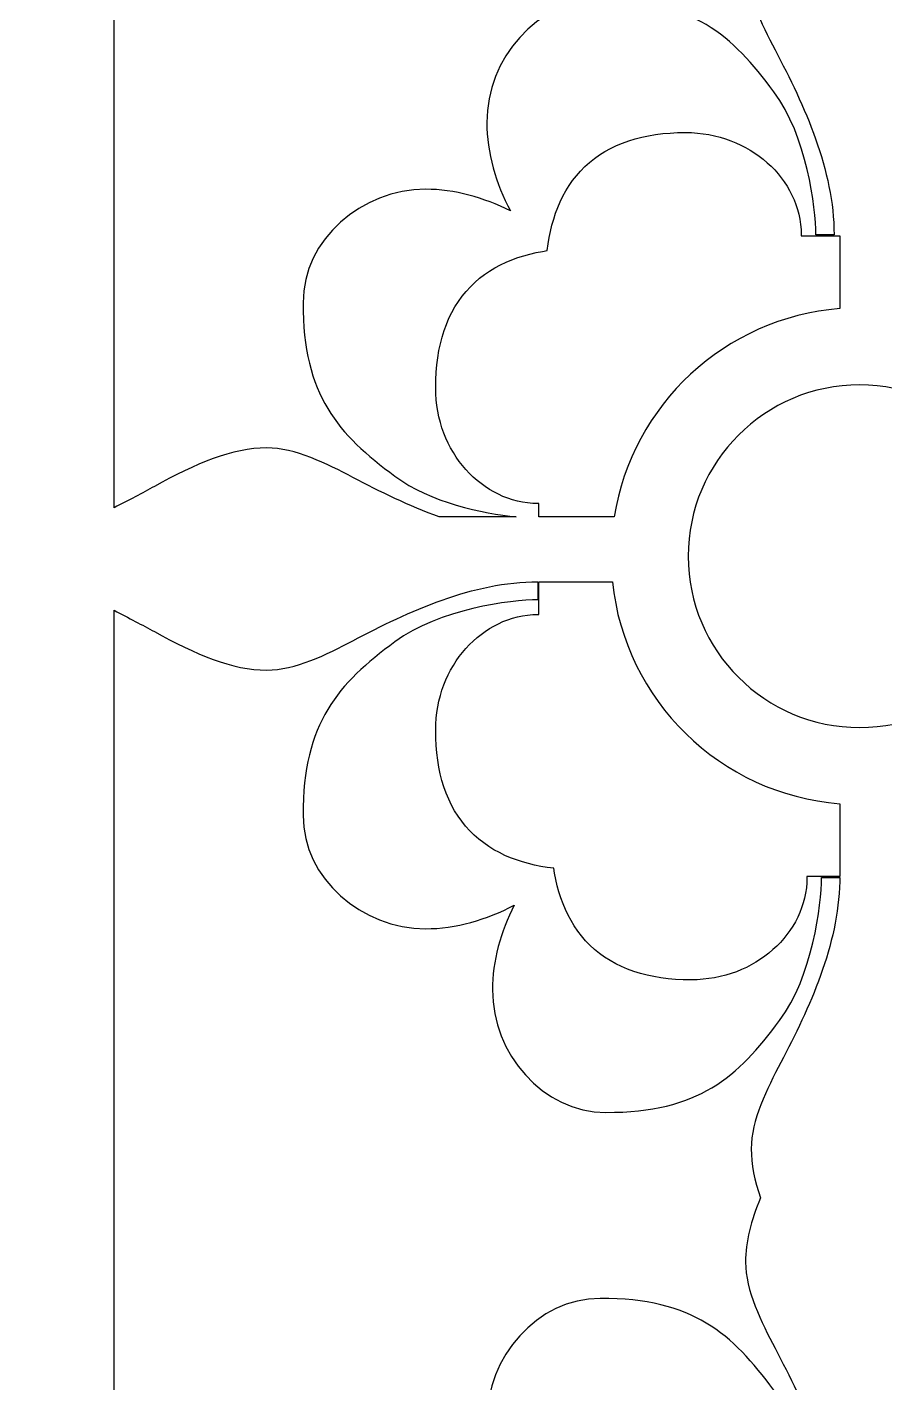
# Model space of a CAD drawing. Header units: centimetres. Extents: x 20.9 to 27, y -2.7 to 9.
# Drawn here: x 25.586 to 26.204, y -0.797 to 0.181 of the extents above; entities that cross this region are included whole.
import ezdxf

# ---------------------------------------------------------------- set-up
doc = ezdxf.new("R2010")
doc.units = ezdxf.units.CM
doc.header["$MEASUREMENT"] = 0
doc.layers.add('layer 1', color=7, linetype='Continuous')

msp = doc.modelspace()

# ---------------------------------------------------------------- linework, layer by layer
at = {"layer": 'layer 1', "color": 250}
for points, knots in [([(20.93631, -2.70131), (20.93631, -2.70131), (20.93631, 9.00077), (20.93631, 9.00077), (20.93631, 9.00077), (20.93631, 9.00077), (26.99977, 9.00077), (26.99977, 9.00077), (26.99977, 9.00077), (26.99977, 9.00077), (26.99977, -2.70131), (26.99977, -2.70131), (26.99977, -2.70131), (26.99977, -2.70131), (20.93631, -2.70131), (20.93631, -2.70131)], [0, 0, 0, 0, 0.2, 0.2, 0.2, 0.2, 0.4, 0.4, 0.4, 0.4, 0.6, 0.6, 0.6, 0.6, 1, 1, 1, 1]), ([(25.64847, 0.69632), (25.64847, 0.69632), (25.64847, -0.16594), (25.64847, -0.16594), (25.64847, -0.16594), (25.659, -0.16048), (25.66884, -0.15523), (25.67742, -0.15057), (25.67742, -0.15057), (25.70685, -0.1342), (25.73384, -0.12276), (25.75838, -0.12276), (25.75838, -0.12276), (25.77882, -0.12276), (25.80172, -0.1342), (25.82054, -0.14403), (25.82054, -0.14403), (25.83998, -0.15435), (25.86097, -0.16467), (25.88276, -0.17256), (25.88276, -0.17256), (25.88276, -0.17256), (25.93825, -0.17256), (25.93825, -0.17256), (25.93825, -0.17256), (25.91397, -0.17008), (25.87616, -0.16208), (25.85079, -0.1432), (25.85079, -0.1432), (25.8099, -0.11295), (25.78455, -0.08515), (25.78455, -0.01808), (25.78455, -0.01808), (25.78455, 0.02772), (25.82706, 0.0637), (25.87288, 0.0637), (25.87288, 0.0637), (25.8936, 0.0637), (25.915, 0.05766), (25.93395, 0.04811), (25.93395, 0.04811), (25.92359, 0.06772), (25.91697, 0.09016), (25.91697, 0.11188), (25.91697, 0.11188), (25.91697, 0.15769), (25.95294, 0.2002), (25.99874, 0.2002), (25.99874, 0.2002), (26.06582, 0.2002), (26.09361, 0.17486), (26.12387, 0.13396), (26.12387, 0.13396), (26.14759, 0.10208), (26.15413, 0.05055), (26.15413, 0.03092), (26.15413, 0.03092), (26.15413, 0.03092), (26.16722, 0.03092), (26.16722, 0.03092), (26.16722, 0.03092), (26.16722, 0.07754), (26.14595, 0.12415), (26.12469, 0.16422), (26.12469, 0.16422), (26.11487, 0.18303), (26.10343, 0.20593), (26.10343, 0.22638), (26.10343, 0.22638), (26.10343, 0.24094), (26.10746, 0.25636), (26.11415, 0.27265), (26.11415, 0.27265), (26.10994, 0.28498), (26.10752, 0.2968), (26.10752, 0.3081), (26.10752, 0.3081), (26.10752, 0.32855), (26.11896, 0.35145), (26.12878, 0.37026), (26.12878, 0.37026), (26.14962, 0.40951), (26.17043, 0.45504), (26.17127, 0.50071), (26.17127, 0.50071), (26.17127, 0.50071), (26.17127, 0.50356), (26.17127, 0.50356), (26.17127, 0.50356), (26.17127, 0.50356), (26.15822, 0.50356), (26.15822, 0.50356), (26.15822, 0.50356), (26.15822, 0.48393), (26.15168, 0.4324), (26.12796, 0.40052), (26.12796, 0.40052), (26.0977, 0.35962), (26.0699, 0.33428), (26.00283, 0.33428), (26.00283, 0.33428), (25.95703, 0.33428), (25.92106, 0.37679), (25.92106, 0.4226), (25.92106, 0.4226), (25.92106, 0.44332), (25.92709, 0.46472), (25.93665, 0.48367), (25.93665, 0.48367), (25.91704, 0.47331), (25.89459, 0.46669), (25.87288, 0.46669), (25.87288, 0.46669), (25.82706, 0.46669), (25.78455, 0.50267), (25.78455, 0.54847), (25.78455, 0.54847), (25.78455, 0.61554), (25.8099, 0.64334), (25.85079, 0.67359), (25.85079, 0.67359), (25.88268, 0.69731), (25.9342, 0.70386), (25.95384, 0.70386), (25.95384, 0.70386), (25.95384, 0.70386), (25.95384, 0.71694), (25.95384, 0.71694), (25.95384, 0.71694), (25.90721, 0.71694), (25.86061, 0.69568), (25.82054, 0.67441), (25.82054, 0.67441), (25.80172, 0.66459), (25.77882, 0.65315), (25.75838, 0.65315), (25.75838, 0.65315), (25.73384, 0.65315), (25.70685, 0.66459), (25.67742, 0.68096), (25.67742, 0.68096), (25.66884, 0.68562), (25.659, 0.69086), (25.64847, 0.69632)], [0, 0, 0, 0, 0.027027, 0.027027, 0.027027, 0.027027, 0.054054, 0.054054, 0.054054, 0.054054, 0.081081, 0.081081, 0.081081, 0.081081, 0.108108, 0.108108, 0.108108, 0.108108, 0.135135, 0.135135, 0.135135, 0.135135, 0.162162, 0.162162, 0.162162, 0.162162, 0.189189, 0.189189, 0.189189, 0.189189, 0.216216, 0.216216, 0.216216, 0.216216, 0.243243, 0.243243, 0.243243, 0.243243, 0.27027, 0.27027, 0.27027, 0.27027, 0.297297, 0.297297, 0.297297, 0.297297, 0.324324, 0.324324, 0.324324, 0.324324, 0.351351, 0.351351, 0.351351, 0.351351, 0.378378, 0.378378, 0.378378, 0.378378, 0.405405, 0.405405, 0.405405, 0.405405, 0.432432, 0.432432, 0.432432, 0.432432, 0.459459, 0.459459, 0.459459, 0.459459, 0.486486, 0.486486, 0.486486, 0.486486, 0.513514, 0.513514, 0.513514, 0.513514, 0.540541, 0.540541, 0.540541, 0.540541, 0.567568, 0.567568, 0.567568, 0.567568, 0.594595, 0.594595, 0.594595, 0.594595, 0.621622, 0.621622, 0.621622, 0.621622, 0.648649, 0.648649, 0.648649, 0.648649, 0.675676, 0.675676, 0.675676, 0.675676, 0.702703, 0.702703, 0.702703, 0.702703, 0.72973, 0.72973, 0.72973, 0.72973, 0.756757, 0.756757, 0.756757, 0.756757, 0.783784, 0.783784, 0.783784, 0.783784, 0.810811, 0.810811, 0.810811, 0.810811, 0.837838, 0.837838, 0.837838, 0.837838, 0.864865, 0.864865, 0.864865, 0.864865, 0.891892, 0.891892, 0.891892, 0.891892, 0.918919, 0.918919, 0.918919, 0.918919, 0.945946, 0.945946, 0.945946, 0.945946, 1, 1, 1, 1]), ([(25.95455, -0.17256), (25.95455, -0.17256), (26.0088, -0.17256), (26.0088, -0.17256), (26.0088, -0.17256), (26.02164, -0.09176), (26.08855, -0.02895), (26.17127, -0.02239), (26.17127, -0.02239), (26.17127, -0.02239), (26.17127, 0.0302), (26.17127, 0.0302), (26.17127, 0.0302), (26.17127, 0.0302), (26.14359, 0.0302), (26.14359, 0.0302), (26.14359, 0.0302), (26.14359, 0.0302), (26.14359, 0.0312), (26.14359, 0.0312), (26.14359, 0.0312), (26.14359, 0.0312), (26.14349, 0.03466), (26.14349, 0.03466), (26.14349, 0.03466), (26.14349, 0.03466), (26.14315, 0.03836), (26.14315, 0.03836), (26.14315, 0.03836), (26.14315, 0.03836), (26.1426, 0.04203), (26.1426, 0.04203), (26.1426, 0.04203), (26.1426, 0.04203), (26.14185, 0.04564), (26.14185, 0.04564), (26.14185, 0.04564), (26.14185, 0.04564), (26.14089, 0.0492), (26.14089, 0.0492), (26.14089, 0.0492), (26.14089, 0.0492), (26.13975, 0.05269), (26.13975, 0.05269), (26.13975, 0.05269), (26.13975, 0.05269), (26.13842, 0.0561), (26.13842, 0.0561), (26.13842, 0.0561), (26.13842, 0.0561), (26.13691, 0.05945), (26.13691, 0.05945), (26.13691, 0.05945), (26.13691, 0.05945), (26.13522, 0.06271), (26.13522, 0.06271), (26.13522, 0.06271), (26.13522, 0.06271), (26.13337, 0.06588), (26.13337, 0.06588), (26.13337, 0.06588), (26.13337, 0.06588), (26.13136, 0.06896), (26.13136, 0.06896), (26.13136, 0.06896), (26.13136, 0.06896), (26.1292, 0.07194), (26.1292, 0.07194), (26.1292, 0.07194), (26.1292, 0.07194), (26.12688, 0.07483), (26.12688, 0.07483), (26.12688, 0.07483), (26.12688, 0.07483), (26.12443, 0.07761), (26.12443, 0.07761), (26.12443, 0.07761), (26.12443, 0.07761), (26.12183, 0.08028), (26.12183, 0.08028), (26.12183, 0.08028), (26.12183, 0.08028), (26.11909, 0.08285), (26.11909, 0.08285), (26.11909, 0.08285), (26.11909, 0.08285), (26.11621, 0.08529), (26.11621, 0.08529), (26.11621, 0.08529), (26.11621, 0.08529), (26.11322, 0.08762), (26.11322, 0.08762), (26.11322, 0.08762), (26.11322, 0.08762), (26.1101, 0.08981), (26.1101, 0.08981), (26.1101, 0.08981), (26.1101, 0.08981), (26.10685, 0.09188), (26.10685, 0.09188), (26.10685, 0.09188), (26.10685, 0.09188), (26.10349, 0.09381), (26.10349, 0.09381), (26.10349, 0.09381), (26.10349, 0.09381), (26.10002, 0.0956), (26.10002, 0.0956), (26.10002, 0.0956), (26.10002, 0.0956), (26.09644, 0.09725), (26.09644, 0.09725), (26.09644, 0.09725), (26.09644, 0.09725), (26.09275, 0.09874), (26.09275, 0.09874), (26.09275, 0.09874), (26.09275, 0.09874), (26.08896, 0.10008), (26.08896, 0.10008), (26.08896, 0.10008), (26.08896, 0.10008), (26.08509, 0.10126), (26.08509, 0.10126), (26.08509, 0.10126), (26.08509, 0.10126), (26.08112, 0.10226), (26.08112, 0.10226), (26.08112, 0.10226), (26.08112, 0.10226), (26.07706, 0.1031), (26.07706, 0.1031), (26.07706, 0.1031), (26.07706, 0.1031), (26.07292, 0.10376), (26.07292, 0.10376), (26.07292, 0.10376), (26.07292, 0.10376), (26.06871, 0.10424), (26.06871, 0.10424), (26.06871, 0.10424), (26.06871, 0.10424), (26.06443, 0.10453), (26.06443, 0.10453), (26.06443, 0.10453), (26.06443, 0.10453), (26.06015, 0.10462), (26.06015, 0.10462), (26.06015, 0.10462), (26.06015, 0.10462), (26.05449, 0.10453), (26.05449, 0.10453), (26.05449, 0.10453), (26.05449, 0.10453), (26.04905, 0.10426), (26.04905, 0.10426), (26.04905, 0.10426), (26.04905, 0.10426), (26.04374, 0.1038), (26.04374, 0.1038), (26.04374, 0.1038), (26.04374, 0.1038), (26.03857, 0.10316), (26.03857, 0.10316), (26.03857, 0.10316), (26.03857, 0.10316), (26.03352, 0.10233), (26.03352, 0.10233), (26.03352, 0.10233), (26.03352, 0.10233), (26.02862, 0.10131), (26.02862, 0.10131), (26.02862, 0.10131), (26.02862, 0.10131), (26.02385, 0.10009), (26.02385, 0.10009), (26.02385, 0.10009), (26.02385, 0.10009), (26.01922, 0.09867), (26.01922, 0.09867), (26.01922, 0.09867), (26.01922, 0.09867), (26.01472, 0.09704), (26.01472, 0.09704), (26.01472, 0.09704), (26.01472, 0.09704), (26.01037, 0.09522), (26.01037, 0.09522), (26.01037, 0.09522), (26.01037, 0.09522), (26.00617, 0.09318), (26.00617, 0.09318), (26.00617, 0.09318), (26.00617, 0.09318), (26.00212, 0.09095), (26.00212, 0.09095), (26.00212, 0.09095), (26.00212, 0.09095), (25.99824, 0.08851), (25.99824, 0.08851), (25.99824, 0.08851), (25.99824, 0.08851), (25.99454, 0.08587), (25.99454, 0.08587), (25.99454, 0.08587), (25.99454, 0.08587), (25.99101, 0.08305), (25.99101, 0.08305), (25.99101, 0.08305), (25.99101, 0.08305), (25.98768, 0.08004), (25.98768, 0.08004), (25.98768, 0.08004), (25.98768, 0.08004), (25.98454, 0.07685), (25.98454, 0.07685), (25.98454, 0.07685), (25.98454, 0.07685), (25.98159, 0.0735), (25.98159, 0.0735), (25.98159, 0.0735), (25.98159, 0.0735), (25.97885, 0.06999), (25.97885, 0.06999), (25.97885, 0.06999), (25.97885, 0.06999), (25.97632, 0.06635), (25.97632, 0.06635), (25.97632, 0.06635), (25.97632, 0.06635), (25.97398, 0.06258), (25.97398, 0.06258), (25.97398, 0.06258), (25.97398, 0.06258), (25.97184, 0.0587), (25.97184, 0.0587), (25.97184, 0.0587), (25.97184, 0.0587), (25.9699, 0.0547), (25.9699, 0.0547), (25.9699, 0.0547), (25.9699, 0.0547), (25.96814, 0.05061), (25.96814, 0.05061), (25.96814, 0.05061), (25.96814, 0.05061), (25.96657, 0.04642), (25.96657, 0.04642), (25.96657, 0.04642), (25.96657, 0.04642), (25.96517, 0.04214), (25.96517, 0.04214), (25.96517, 0.04214), (25.96517, 0.04214), (25.96394, 0.03778), (25.96394, 0.03778), (25.96394, 0.03778), (25.96394, 0.03778), (25.96287, 0.03335), (25.96287, 0.03335), (25.96287, 0.03335), (25.96287, 0.03335), (25.96196, 0.02883), (25.96196, 0.02883), (25.96196, 0.02883), (25.96196, 0.02883), (25.9612, 0.02424), (25.9612, 0.02424), (25.9612, 0.02424), (25.9612, 0.02424), (25.96057, 0.01958), (25.96057, 0.01958), (25.96057, 0.01958), (25.96057, 0.01958), (25.96056, 0.01944), (25.96056, 0.01944), (25.96056, 0.01944), (25.96056, 0.01944), (25.95705, 0.01889), (25.95705, 0.01889), (25.95705, 0.01889), (25.95705, 0.01889), (25.95248, 0.01801), (25.95248, 0.01801), (25.95248, 0.01801), (25.95248, 0.01801), (25.94798, 0.01697), (25.94798, 0.01697), (25.94798, 0.01697), (25.94798, 0.01697), (25.94357, 0.01576), (25.94357, 0.01576), (25.94357, 0.01576), (25.94357, 0.01576), (25.93924, 0.01439), (25.93924, 0.01439), (25.93924, 0.01439), (25.93924, 0.01439), (25.935, 0.01285), (25.935, 0.01285), (25.935, 0.01285), (25.935, 0.01285), (25.93085, 0.01111), (25.93085, 0.01111), (25.93085, 0.01111), (25.93085, 0.01111), (25.9268, 0.00919), (25.9268, 0.00919), (25.9268, 0.00919), (25.9268, 0.00919), (25.92285, 0.00707), (25.92285, 0.00707), (25.92285, 0.00707), (25.92285, 0.00707), (25.91903, 0.00475), (25.91903, 0.00475), (25.91903, 0.00475), (25.91903, 0.00475), (25.91534, 0.00223), (25.91534, 0.00223), (25.91534, 0.00223), (25.91534, 0.00223), (25.91178, -0.0005), (25.91178, -0.0005), (25.91178, -0.0005), (25.91178, -0.0005), (25.90838, -0.00344), (25.90838, -0.00344), (25.90838, -0.00344), (25.90838, -0.00344), (25.90514, -0.00658), (25.90514, -0.00658), (25.90514, -0.00658), (25.90514, -0.00658), (25.90208, -0.00992), (25.90208, -0.00992), (25.90208, -0.00992), (25.90208, -0.00992), (25.89921, -0.01345), (25.89921, -0.01345), (25.89921, -0.01345), (25.89921, -0.01345), (25.89652, -0.01717), (25.89652, -0.01717), (25.89652, -0.01717), (25.89652, -0.01717), (25.89404, -0.02106), (25.89404, -0.02106), (25.89404, -0.02106), (25.89404, -0.02106), (25.89177, -0.02512), (25.89177, -0.02512), (25.89177, -0.02512), (25.89177, -0.02512), (25.8897, -0.02934), (25.8897, -0.02934), (25.8897, -0.02934), (25.8897, -0.02934), (25.88784, -0.03372), (25.88784, -0.03372), (25.88784, -0.03372), (25.88784, -0.03372), (25.88619, -0.03824), (25.88619, -0.03824), (25.88619, -0.03824), (25.88619, -0.03824), (25.88474, -0.04291), (25.88474, -0.04291), (25.88474, -0.04291), (25.88474, -0.04291), (25.8835, -0.04771), (25.8835, -0.04771), (25.8835, -0.04771), (25.8835, -0.04771), (25.88246, -0.05265), (25.88246, -0.05265), (25.88246, -0.05265), (25.88246, -0.05265), (25.88161, -0.05773), (25.88161, -0.05773), (25.88161, -0.05773), (25.88161, -0.05773), (25.88096, -0.06294), (25.88096, -0.06294), (25.88096, -0.06294), (25.88096, -0.06294), (25.8805, -0.06829), (25.8805, -0.06829), (25.8805, -0.06829), (25.8805, -0.06829), (25.88022, -0.07379), (25.88022, -0.07379), (25.88022, -0.07379), (25.88022, -0.07379), (25.88013, -0.07948), (25.88013, -0.07948), (25.88013, -0.07948), (25.88013, -0.07948), (25.88022, -0.08377), (25.88022, -0.08377), (25.88022, -0.08377), (25.88022, -0.08377), (25.88051, -0.08805), (25.88051, -0.08805), (25.88051, -0.08805), (25.88051, -0.08805), (25.88099, -0.09226), (25.88099, -0.09226), (25.88099, -0.09226), (25.88099, -0.09226), (25.88165, -0.09639), (25.88165, -0.09639), (25.88165, -0.09639), (25.88165, -0.09639), (25.88248, -0.10045), (25.88248, -0.10045), (25.88248, -0.10045), (25.88248, -0.10045), (25.88349, -0.10442), (25.88349, -0.10442), (25.88349, -0.10442), (25.88349, -0.10442), (25.88467, -0.10831), (25.88467, -0.10831), (25.88467, -0.10831), (25.88467, -0.10831), (25.88601, -0.11209), (25.88601, -0.11209), (25.88601, -0.11209), (25.88601, -0.11209), (25.8875, -0.11577), (25.8875, -0.11577), (25.8875, -0.11577), (25.8875, -0.11577), (25.88914, -0.11936), (25.88914, -0.11936), (25.88914, -0.11936), (25.88914, -0.11936), (25.89093, -0.12283), (25.89093, -0.12283), (25.89093, -0.12283), (25.89093, -0.12283), (25.89287, -0.12619), (25.89287, -0.12619), (25.89287, -0.12619), (25.89287, -0.12619), (25.89493, -0.12943), (25.89493, -0.12943), (25.89493, -0.12943), (25.89493, -0.12943), (25.89713, -0.13256), (25.89713, -0.13256), (25.89713, -0.13256), (25.89713, -0.13256), (25.89946, -0.13556), (25.89946, -0.13556), (25.89946, -0.13556), (25.89946, -0.13556), (25.9019, -0.13843), (25.9019, -0.13843), (25.9019, -0.13843), (25.9019, -0.13843), (25.90446, -0.14116), (25.90446, -0.14116), (25.90446, -0.14116), (25.90446, -0.14116), (25.90713, -0.14377), (25.90713, -0.14377), (25.90713, -0.14377), (25.90713, -0.14377), (25.90992, -0.14623), (25.90992, -0.14623), (25.90992, -0.14623), (25.90992, -0.14623), (25.9128, -0.14854), (25.9128, -0.14854), (25.9128, -0.14854), (25.9128, -0.14854), (25.91579, -0.15071), (25.91579, -0.15071), (25.91579, -0.15071), (25.91579, -0.15071), (25.91887, -0.15272), (25.91887, -0.15272), (25.91887, -0.15272), (25.91887, -0.15272), (25.92205, -0.15457), (25.92205, -0.15457), (25.92205, -0.15457), (25.92205, -0.15457), (25.9253, -0.15625), (25.9253, -0.15625), (25.9253, -0.15625), (25.9253, -0.15625), (25.92864, -0.15776), (25.92864, -0.15776), (25.92864, -0.15776), (25.92864, -0.15776), (25.93206, -0.15909), (25.93206, -0.15909), (25.93206, -0.15909), (25.93206, -0.15909), (25.93555, -0.16024), (25.93555, -0.16024), (25.93555, -0.16024), (25.93555, -0.16024), (25.93911, -0.1612), (25.93911, -0.1612), (25.93911, -0.1612), (25.93911, -0.1612), (25.94272, -0.16195), (25.94272, -0.16195), (25.94272, -0.16195), (25.94272, -0.16195), (25.94639, -0.1625), (25.94639, -0.1625), (25.94639, -0.1625), (25.94639, -0.1625), (25.9501, -0.16283), (25.9501, -0.16283), (25.9501, -0.16283), (25.9501, -0.16283), (25.95355, -0.16294), (25.95355, -0.16294), (25.95355, -0.16294), (25.95355, -0.16294), (25.95455, -0.16294), (25.95455, -0.16294), (25.95455, -0.16294), (25.95455, -0.16294), (25.95455, -0.17256), (25.95455, -0.17256)], [0, 0, 0, 0, 0.007463, 0.007463, 0.007463, 0.007463, 0.014925, 0.014925, 0.014925, 0.014925, 0.022388, 0.022388, 0.022388, 0.022388, 0.029851, 0.029851, 0.029851, 0.029851, 0.037313, 0.037313, 0.037313, 0.037313, 0.044776, 0.044776, 0.044776, 0.044776, 0.052239, 0.052239, 0.052239, 0.052239, 0.059701, 0.059701, 0.059701, 0.059701, 0.067164, 0.067164, 0.067164, 0.067164, 0.074627, 0.074627, 0.074627, 0.074627, 0.08209, 0.08209, 0.08209, 0.08209, 0.089552, 0.089552, 0.089552, 0.089552, 0.097015, 0.097015, 0.097015, 0.097015, 0.104478, 0.104478, 0.104478, 0.104478, 0.11194, 0.11194, 0.11194, 0.11194, 0.119403, 0.119403, 0.119403, 0.119403, 0.126866, 0.126866, 0.126866, 0.126866, 0.134328, 0.134328, 0.134328, 0.134328, 0.141791, 0.141791, 0.141791, 0.141791, 0.149254, 0.149254, 0.149254, 0.149254, 0.156716, 0.156716, 0.156716, 0.156716, 0.164179, 0.164179, 0.164179, 0.164179, 0.171642, 0.171642, 0.171642, 0.171642, 0.179104, 0.179104, 0.179104, 0.179104, 0.186567, 0.186567, 0.186567, 0.186567, 0.19403, 0.19403, 0.19403, 0.19403, 0.201493, 0.201493, 0.201493, 0.201493, 0.208955, 0.208955, 0.208955, 0.208955, 0.216418, 0.216418, 0.216418, 0.216418, 0.223881, 0.223881, 0.223881, 0.223881, 0.231343, 0.231343, 0.231343, 0.231343, 0.238806, 0.238806, 0.238806, 0.238806, 0.246269, 0.246269, 0.246269, 0.246269, 0.253731, 0.253731, 0.253731, 0.253731, 0.261194, 0.261194, 0.261194, 0.261194, 0.268657, 0.268657, 0.268657, 0.268657, 0.276119, 0.276119, 0.276119, 0.276119, 0.283582, 0.283582, 0.283582, 0.283582, 0.291045, 0.291045, 0.291045, 0.291045, 0.298507, 0.298507, 0.298507, 0.298507, 0.30597, 0.30597, 0.30597, 0.30597, 0.313433, 0.313433, 0.313433, 0.313433, 0.320896, 0.320896, 0.320896, 0.320896, 0.328358, 0.328358, 0.328358, 0.328358, 0.335821, 0.335821, 0.335821, 0.335821, 0.343284, 0.343284, 0.343284, 0.343284, 0.350746, 0.350746, 0.350746, 0.350746, 0.358209, 0.358209, 0.358209, 0.358209, 0.365672, 0.365672, 0.365672, 0.365672, 0.373134, 0.373134, 0.373134, 0.373134, 0.380597, 0.380597, 0.380597, 0.380597, 0.38806, 0.38806, 0.38806, 0.38806, 0.395522, 0.395522, 0.395522, 0.395522, 0.402985, 0.402985, 0.402985, 0.402985, 0.410448, 0.410448, 0.410448, 0.410448, 0.41791, 0.41791, 0.41791, 0.41791, 0.425373, 0.425373, 0.425373, 0.425373, 0.432836, 0.432836, 0.432836, 0.432836, 0.440299, 0.440299, 0.440299, 0.440299, 0.447761, 0.447761, 0.447761, 0.447761, 0.455224, 0.455224, 0.455224, 0.455224, 0.462687, 0.462687, 0.462687, 0.462687, 0.470149, 0.470149, 0.470149, 0.470149, 0.477612, 0.477612, 0.477612, 0.477612, 0.485075, 0.485075, 0.485075, 0.485075, 0.492537, 0.492537, 0.492537, 0.492537, 0.5, 0.5, 0.5, 0.5, 0.507463, 0.507463, 0.507463, 0.507463, 0.514925, 0.514925, 0.514925, 0.514925, 0.522388, 0.522388, 0.522388, 0.522388, 0.529851, 0.529851, 0.529851, 0.529851, 0.537313, 0.537313, 0.537313, 0.537313, 0.544776, 0.544776, 0.544776, 0.544776, 0.552239, 0.552239, 0.552239, 0.552239, 0.559701, 0.559701, 0.559701, 0.559701, 0.567164, 0.567164, 0.567164, 0.567164, 0.574627, 0.574627, 0.574627, 0.574627, 0.58209, 0.58209, 0.58209, 0.58209, 0.589552, 0.589552, 0.589552, 0.589552, 0.597015, 0.597015, 0.597015, 0.597015, 0.604478, 0.604478, 0.604478, 0.604478, 0.61194, 0.61194, 0.61194, 0.61194, 0.619403, 0.619403, 0.619403, 0.619403, 0.626866, 0.626866, 0.626866, 0.626866, 0.634328, 0.634328, 0.634328, 0.634328, 0.641791, 0.641791, 0.641791, 0.641791, 0.649254, 0.649254, 0.649254, 0.649254, 0.656716, 0.656716, 0.656716, 0.656716, 0.664179, 0.664179, 0.664179, 0.664179, 0.671642, 0.671642, 0.671642, 0.671642, 0.679104, 0.679104, 0.679104, 0.679104, 0.686567, 0.686567, 0.686567, 0.686567, 0.69403, 0.69403, 0.69403, 0.69403, 0.701493, 0.701493, 0.701493, 0.701493, 0.708955, 0.708955, 0.708955, 0.708955, 0.716418, 0.716418, 0.716418, 0.716418, 0.723881, 0.723881, 0.723881, 0.723881, 0.731343, 0.731343, 0.731343, 0.731343, 0.738806, 0.738806, 0.738806, 0.738806, 0.746269, 0.746269, 0.746269, 0.746269, 0.753731, 0.753731, 0.753731, 0.753731, 0.761194, 0.761194, 0.761194, 0.761194, 0.768657, 0.768657, 0.768657, 0.768657, 0.776119, 0.776119, 0.776119, 0.776119, 0.783582, 0.783582, 0.783582, 0.783582, 0.791045, 0.791045, 0.791045, 0.791045, 0.798507, 0.798507, 0.798507, 0.798507, 0.80597, 0.80597, 0.80597, 0.80597, 0.813433, 0.813433, 0.813433, 0.813433, 0.820896, 0.820896, 0.820896, 0.820896, 0.828358, 0.828358, 0.828358, 0.828358, 0.835821, 0.835821, 0.835821, 0.835821, 0.843284, 0.843284, 0.843284, 0.843284, 0.850746, 0.850746, 0.850746, 0.850746, 0.858209, 0.858209, 0.858209, 0.858209, 0.865672, 0.865672, 0.865672, 0.865672, 0.873134, 0.873134, 0.873134, 0.873134, 0.880597, 0.880597, 0.880597, 0.880597, 0.88806, 0.88806, 0.88806, 0.88806, 0.895522, 0.895522, 0.895522, 0.895522, 0.902985, 0.902985, 0.902985, 0.902985, 0.910448, 0.910448, 0.910448, 0.910448, 0.91791, 0.91791, 0.91791, 0.91791, 0.925373, 0.925373, 0.925373, 0.925373, 0.932836, 0.932836, 0.932836, 0.932836, 0.940299, 0.940299, 0.940299, 0.940299, 0.947761, 0.947761, 0.947761, 0.947761, 0.955224, 0.955224, 0.955224, 0.955224, 0.962687, 0.962687, 0.962687, 0.962687, 0.970149, 0.970149, 0.970149, 0.970149, 0.977612, 0.977612, 0.977612, 0.977612, 0.985075, 0.985075, 0.985075, 0.985075, 1, 1, 1, 1]), ([(26.06211, -0.20087), (26.06211, -0.13266), (26.11742, -0.07736), (26.18562, -0.07736), (26.18562, -0.07736), (26.25382, -0.07736), (26.30913, -0.13266), (26.30913, -0.20087), (26.30913, -0.20087), (26.30913, -0.26907), (26.25382, -0.32438), (26.18562, -0.32438), (26.18562, -0.32438), (26.11742, -0.32438), (26.06211, -0.26907), (26.06211, -0.20087)], [0, 0, 0, 0, 0.2, 0.2, 0.2, 0.2, 0.4, 0.4, 0.4, 0.4, 0.6, 0.6, 0.6, 0.6, 1, 1, 1, 1]), ([(25.64847, -0.23989), (25.64847, -0.23989), (25.64847, -1.10215), (25.64847, -1.10215), (25.64847, -1.10215), (25.659, -1.09669), (25.66884, -1.09144), (25.67742, -1.08678), (25.67742, -1.08678), (25.70685, -1.07041), (25.73384, -1.05897), (25.75838, -1.05897), (25.75838, -1.05897), (25.77882, -1.05897), (25.80172, -1.07041), (25.82054, -1.08024), (25.82054, -1.08024), (25.83998, -1.09056), (25.86097, -1.10088), (25.88276, -1.10877), (25.88276, -1.10877), (25.88276, -1.10877), (25.93825, -1.10877), (25.93825, -1.10877), (25.93825, -1.10877), (25.91397, -1.10629), (25.87616, -1.09829), (25.85079, -1.07941), (25.85079, -1.07941), (25.8099, -1.04916), (25.78455, -1.02136), (25.78455, -0.95429), (25.78455, -0.95429), (25.78455, -0.90849), (25.82706, -0.87251), (25.87288, -0.87251), (25.87288, -0.87251), (25.8936, -0.87251), (25.915, -0.87854), (25.93395, -0.8881), (25.93395, -0.8881), (25.92359, -0.86849), (25.91697, -0.84604), (25.91697, -0.82433), (25.91697, -0.82433), (25.91697, -0.77852), (25.95294, -0.73601), (25.99874, -0.73601), (25.99874, -0.73601), (26.06582, -0.73601), (26.09361, -0.76135), (26.12387, -0.80225), (26.12387, -0.80225), (26.14759, -0.83413), (26.15413, -0.88566), (26.15413, -0.90529), (26.15413, -0.90529), (26.15413, -0.90529), (26.16722, -0.90529), (26.16722, -0.90529), (26.16722, -0.90529), (26.16722, -0.85867), (26.14595, -0.81206), (26.12469, -0.77199), (26.12469, -0.77199), (26.11487, -0.75318), (26.10343, -0.73028), (26.10343, -0.70983), (26.10343, -0.70983), (26.10343, -0.69527), (26.10746, -0.67984), (26.11415, -0.66356), (26.11415, -0.66356), (26.10994, -0.65122), (26.10752, -0.63941), (26.10752, -0.62811), (26.10752, -0.62811), (26.10752, -0.60766), (26.11896, -0.58476), (26.12878, -0.56595), (26.12878, -0.56595), (26.14962, -0.52669), (26.17043, -0.48117), (26.17127, -0.4355), (26.17127, -0.4355), (26.17127, -0.4355), (26.17127, -0.43265), (26.17127, -0.43265), (26.17127, -0.43265), (26.17127, -0.43265), (26.15822, -0.43265), (26.15822, -0.43265), (26.15822, -0.43265), (26.15822, -0.45228), (26.15168, -0.50381), (26.12796, -0.53569), (26.12796, -0.53569), (26.0977, -0.57659), (26.0699, -0.60193), (26.00283, -0.60193), (26.00283, -0.60193), (25.95703, -0.60193), (25.92106, -0.55942), (25.92106, -0.51361), (25.92106, -0.51361), (25.92106, -0.49288), (25.92709, -0.47149), (25.93665, -0.45253), (25.93665, -0.45253), (25.91704, -0.46289), (25.89459, -0.46951), (25.87288, -0.46951), (25.87288, -0.46951), (25.82706, -0.46951), (25.78455, -0.43354), (25.78455, -0.38774), (25.78455, -0.38774), (25.78455, -0.32067), (25.8099, -0.29287), (25.85079, -0.26261), (25.85079, -0.26261), (25.88268, -0.2389), (25.9342, -0.23235), (25.95384, -0.23235), (25.95384, -0.23235), (25.95384, -0.23235), (25.95384, -0.21926), (25.95384, -0.21926), (25.95384, -0.21926), (25.90721, -0.21926), (25.86061, -0.24053), (25.82054, -0.2618), (25.82054, -0.2618), (25.80172, -0.27161), (25.77882, -0.28306), (25.75838, -0.28306), (25.75838, -0.28306), (25.73384, -0.28306), (25.70685, -0.27161), (25.67742, -0.25525), (25.67742, -0.25525), (25.66884, -0.25059), (25.659, -0.24535), (25.64847, -0.23989)], [0, 0, 0, 0, 0.027027, 0.027027, 0.027027, 0.027027, 0.054054, 0.054054, 0.054054, 0.054054, 0.081081, 0.081081, 0.081081, 0.081081, 0.108108, 0.108108, 0.108108, 0.108108, 0.135135, 0.135135, 0.135135, 0.135135, 0.162162, 0.162162, 0.162162, 0.162162, 0.189189, 0.189189, 0.189189, 0.189189, 0.216216, 0.216216, 0.216216, 0.216216, 0.243243, 0.243243, 0.243243, 0.243243, 0.27027, 0.27027, 0.27027, 0.27027, 0.297297, 0.297297, 0.297297, 0.297297, 0.324324, 0.324324, 0.324324, 0.324324, 0.351351, 0.351351, 0.351351, 0.351351, 0.378378, 0.378378, 0.378378, 0.378378, 0.405405, 0.405405, 0.405405, 0.405405, 0.432432, 0.432432, 0.432432, 0.432432, 0.459459, 0.459459, 0.459459, 0.459459, 0.486486, 0.486486, 0.486486, 0.486486, 0.513514, 0.513514, 0.513514, 0.513514, 0.540541, 0.540541, 0.540541, 0.540541, 0.567568, 0.567568, 0.567568, 0.567568, 0.594595, 0.594595, 0.594595, 0.594595, 0.621622, 0.621622, 0.621622, 0.621622, 0.648649, 0.648649, 0.648649, 0.648649, 0.675676, 0.675676, 0.675676, 0.675676, 0.702703, 0.702703, 0.702703, 0.702703, 0.72973, 0.72973, 0.72973, 0.72973, 0.756757, 0.756757, 0.756757, 0.756757, 0.783784, 0.783784, 0.783784, 0.783784, 0.810811, 0.810811, 0.810811, 0.810811, 0.837838, 0.837838, 0.837838, 0.837838, 0.864865, 0.864865, 0.864865, 0.864865, 0.891892, 0.891892, 0.891892, 0.891892, 0.918919, 0.918919, 0.918919, 0.918919, 0.945946, 0.945946, 0.945946, 0.945946, 1, 1, 1, 1]), ([(26.00751, -0.21926), (26.00751, -0.21926), (25.95455, -0.21926), (25.95455, -0.21926), (25.95455, -0.21926), (25.95455, -0.21926), (25.95455, -0.24289), (25.95455, -0.24289), (25.95455, -0.24289), (25.95455, -0.24289), (25.95355, -0.24289), (25.95355, -0.24289), (25.95355, -0.24289), (25.95355, -0.24289), (25.95009, -0.243), (25.95009, -0.243), (25.95009, -0.243), (25.95009, -0.243), (25.94639, -0.24333), (25.94639, -0.24333), (25.94639, -0.24333), (25.94639, -0.24333), (25.94272, -0.24388), (25.94272, -0.24388), (25.94272, -0.24388), (25.94272, -0.24388), (25.93911, -0.24463), (25.93911, -0.24463), (25.93911, -0.24463), (25.93911, -0.24463), (25.93555, -0.24559), (25.93555, -0.24559), (25.93555, -0.24559), (25.93555, -0.24559), (25.93206, -0.24674), (25.93206, -0.24674), (25.93206, -0.24674), (25.93206, -0.24674), (25.92864, -0.24807), (25.92864, -0.24807), (25.92864, -0.24807), (25.92864, -0.24807), (25.9253, -0.24958), (25.9253, -0.24958), (25.9253, -0.24958), (25.9253, -0.24958), (25.92204, -0.25126), (25.92204, -0.25126), (25.92204, -0.25126), (25.92204, -0.25126), (25.91887, -0.25311), (25.91887, -0.25311), (25.91887, -0.25311), (25.91887, -0.25311), (25.91579, -0.25512), (25.91579, -0.25512), (25.91579, -0.25512), (25.91579, -0.25512), (25.91281, -0.25728), (25.91281, -0.25728), (25.91281, -0.25728), (25.91281, -0.25728), (25.90992, -0.2596), (25.90992, -0.2596), (25.90992, -0.2596), (25.90992, -0.2596), (25.90714, -0.26206), (25.90714, -0.26206), (25.90714, -0.26206), (25.90714, -0.26206), (25.90446, -0.26466), (25.90446, -0.26466), (25.90446, -0.26466), (25.90446, -0.26466), (25.9019, -0.2674), (25.9019, -0.2674), (25.9019, -0.2674), (25.9019, -0.2674), (25.89946, -0.27027), (25.89946, -0.27027), (25.89946, -0.27027), (25.89946, -0.27027), (25.89713, -0.27326), (25.89713, -0.27326), (25.89713, -0.27326), (25.89713, -0.27326), (25.89493, -0.27639), (25.89493, -0.27639), (25.89493, -0.27639), (25.89493, -0.27639), (25.89287, -0.27963), (25.89287, -0.27963), (25.89287, -0.27963), (25.89287, -0.27963), (25.89093, -0.28299), (25.89093, -0.28299), (25.89093, -0.28299), (25.89093, -0.28299), (25.88914, -0.28647), (25.88914, -0.28647), (25.88914, -0.28647), (25.88914, -0.28647), (25.8875, -0.29005), (25.8875, -0.29005), (25.8875, -0.29005), (25.8875, -0.29005), (25.88601, -0.29373), (25.88601, -0.29373), (25.88601, -0.29373), (25.88601, -0.29373), (25.88467, -0.29751), (25.88467, -0.29751), (25.88467, -0.29751), (25.88467, -0.29751), (25.88349, -0.3014), (25.88349, -0.3014), (25.88349, -0.3014), (25.88349, -0.3014), (25.88248, -0.30537), (25.88248, -0.30537), (25.88248, -0.30537), (25.88248, -0.30537), (25.88165, -0.30943), (25.88165, -0.30943), (25.88165, -0.30943), (25.88165, -0.30943), (25.88099, -0.31356), (25.88099, -0.31356), (25.88099, -0.31356), (25.88099, -0.31356), (25.88051, -0.31777), (25.88051, -0.31777), (25.88051, -0.31777), (25.88051, -0.31777), (25.88022, -0.32205), (25.88022, -0.32205), (25.88022, -0.32205), (25.88022, -0.32205), (25.88013, -0.32634), (25.88013, -0.32634), (25.88013, -0.32634), (25.88013, -0.32634), (25.88022, -0.33199), (25.88022, -0.33199), (25.88022, -0.33199), (25.88022, -0.33199), (25.88049, -0.33743), (25.88049, -0.33743), (25.88049, -0.33743), (25.88049, -0.33743), (25.88095, -0.34274), (25.88095, -0.34274), (25.88095, -0.34274), (25.88095, -0.34274), (25.88159, -0.34792), (25.88159, -0.34792), (25.88159, -0.34792), (25.88159, -0.34792), (25.88242, -0.35296), (25.88242, -0.35296), (25.88242, -0.35296), (25.88242, -0.35296), (25.88344, -0.35786), (25.88344, -0.35786), (25.88344, -0.35786), (25.88344, -0.35786), (25.88466, -0.36263), (25.88466, -0.36263), (25.88466, -0.36263), (25.88466, -0.36263), (25.88608, -0.36727), (25.88608, -0.36727), (25.88608, -0.36727), (25.88608, -0.36727), (25.8877, -0.37176), (25.8877, -0.37176), (25.8877, -0.37176), (25.8877, -0.37176), (25.88953, -0.37611), (25.88953, -0.37611), (25.88953, -0.37611), (25.88953, -0.37611), (25.89156, -0.38032), (25.89156, -0.38032), (25.89156, -0.38032), (25.89156, -0.38032), (25.8938, -0.38436), (25.8938, -0.38436), (25.8938, -0.38436), (25.8938, -0.38436), (25.89624, -0.38824), (25.89624, -0.38824), (25.89624, -0.38824), (25.89624, -0.38824), (25.89887, -0.39194), (25.89887, -0.39194), (25.89887, -0.39194), (25.89887, -0.39194), (25.9017, -0.39547), (25.9017, -0.39547), (25.9017, -0.39547), (25.9017, -0.39547), (25.90471, -0.3988), (25.90471, -0.3988), (25.90471, -0.3988), (25.90471, -0.3988), (25.9079, -0.40194), (25.9079, -0.40194), (25.9079, -0.40194), (25.9079, -0.40194), (25.91125, -0.40489), (25.91125, -0.40489), (25.91125, -0.40489), (25.91125, -0.40489), (25.91475, -0.40763), (25.91475, -0.40763), (25.91475, -0.40763), (25.91475, -0.40763), (25.91839, -0.41016), (25.91839, -0.41016), (25.91839, -0.41016), (25.91839, -0.41016), (25.92216, -0.4125), (25.92216, -0.4125), (25.92216, -0.4125), (25.92216, -0.4125), (25.92605, -0.41464), (25.92605, -0.41464), (25.92605, -0.41464), (25.92605, -0.41464), (25.93005, -0.41658), (25.93005, -0.41658), (25.93005, -0.41658), (25.93005, -0.41658), (25.93414, -0.41834), (25.93414, -0.41834), (25.93414, -0.41834), (25.93414, -0.41834), (25.93833, -0.41991), (25.93833, -0.41991), (25.93833, -0.41991), (25.93833, -0.41991), (25.94261, -0.42131), (25.94261, -0.42131), (25.94261, -0.42131), (25.94261, -0.42131), (25.94697, -0.42254), (25.94697, -0.42254), (25.94697, -0.42254), (25.94697, -0.42254), (25.9514, -0.42361), (25.9514, -0.42361), (25.9514, -0.42361), (25.9514, -0.42361), (25.95591, -0.42452), (25.95591, -0.42452), (25.95591, -0.42452), (25.95591, -0.42452), (25.9605, -0.42528), (25.9605, -0.42528), (25.9605, -0.42528), (25.9605, -0.42528), (25.96517, -0.42591), (25.96517, -0.42591), (25.96517, -0.42591), (25.96517, -0.42591), (25.9653, -0.42592), (25.9653, -0.42592), (25.9653, -0.42592), (25.9653, -0.42592), (25.96586, -0.42943), (25.96586, -0.42943), (25.96586, -0.42943), (25.96586, -0.42943), (25.96674, -0.434), (25.96674, -0.434), (25.96674, -0.434), (25.96674, -0.434), (25.96778, -0.4385), (25.96778, -0.4385), (25.96778, -0.4385), (25.96778, -0.4385), (25.96898, -0.44291), (25.96898, -0.44291), (25.96898, -0.44291), (25.96898, -0.44291), (25.97035, -0.44724), (25.97035, -0.44724), (25.97035, -0.44724), (25.97035, -0.44724), (25.9719, -0.45149), (25.9719, -0.45149), (25.9719, -0.45149), (25.9719, -0.45149), (25.97363, -0.45564), (25.97363, -0.45564), (25.97363, -0.45564), (25.97363, -0.45564), (25.97556, -0.45969), (25.97556, -0.45969), (25.97556, -0.45969), (25.97556, -0.45969), (25.97768, -0.46363), (25.97768, -0.46363), (25.97768, -0.46363), (25.97768, -0.46363), (25.98, -0.46745), (25.98, -0.46745), (25.98, -0.46745), (25.98, -0.46745), (25.98252, -0.47115), (25.98252, -0.47115), (25.98252, -0.47115), (25.98252, -0.47115), (25.98525, -0.4747), (25.98525, -0.4747), (25.98525, -0.4747), (25.98525, -0.4747), (25.98819, -0.4781), (25.98819, -0.4781), (25.98819, -0.4781), (25.98819, -0.4781), (25.99133, -0.48134), (25.99133, -0.48134), (25.99133, -0.48134), (25.99133, -0.48134), (25.99466, -0.4844), (25.99466, -0.4844), (25.99466, -0.4844), (25.99466, -0.4844), (25.9982, -0.48728), (25.9982, -0.48728), (25.9982, -0.48728), (25.9982, -0.48728), (26.00191, -0.48996), (26.00191, -0.48996), (26.00191, -0.48996), (26.00191, -0.48996), (26.00581, -0.49244), (26.00581, -0.49244), (26.00581, -0.49244), (26.00581, -0.49244), (26.00987, -0.49472), (26.00987, -0.49472), (26.00987, -0.49472), (26.00987, -0.49472), (26.01409, -0.49678), (26.01409, -0.49678), (26.01409, -0.49678), (26.01409, -0.49678), (26.01847, -0.49864), (26.01847, -0.49864), (26.01847, -0.49864), (26.01847, -0.49864), (26.02299, -0.50029), (26.02299, -0.50029), (26.02299, -0.50029), (26.02299, -0.50029), (26.02765, -0.50174), (26.02765, -0.50174), (26.02765, -0.50174), (26.02765, -0.50174), (26.03246, -0.50298), (26.03246, -0.50298), (26.03246, -0.50298), (26.03246, -0.50298), (26.0374, -0.50402), (26.0374, -0.50402), (26.0374, -0.50402), (26.0374, -0.50402), (26.04248, -0.50487), (26.04248, -0.50487), (26.04248, -0.50487), (26.04248, -0.50487), (26.04769, -0.50552), (26.04769, -0.50552), (26.04769, -0.50552), (26.04769, -0.50552), (26.05304, -0.50599), (26.05304, -0.50599), (26.05304, -0.50599), (26.05304, -0.50599), (26.05854, -0.50626), (26.05854, -0.50626), (26.05854, -0.50626), (26.05854, -0.50626), (26.06423, -0.50635), (26.06423, -0.50635), (26.06423, -0.50635), (26.06423, -0.50635), (26.06852, -0.50626), (26.06852, -0.50626), (26.06852, -0.50626), (26.06852, -0.50626), (26.0728, -0.50597), (26.0728, -0.50597), (26.0728, -0.50597), (26.0728, -0.50597), (26.07701, -0.50549), (26.07701, -0.50549), (26.07701, -0.50549), (26.07701, -0.50549), (26.08114, -0.50483), (26.08114, -0.50483), (26.08114, -0.50483), (26.08114, -0.50483), (26.0852, -0.504), (26.0852, -0.504), (26.0852, -0.504), (26.0852, -0.504), (26.08917, -0.50299), (26.08917, -0.50299), (26.08917, -0.50299), (26.08917, -0.50299), (26.09306, -0.50181), (26.09306, -0.50181), (26.09306, -0.50181), (26.09306, -0.50181), (26.09684, -0.50048), (26.09684, -0.50048), (26.09684, -0.50048), (26.09684, -0.50048), (26.10052, -0.49898), (26.10052, -0.49898), (26.10052, -0.49898), (26.10052, -0.49898), (26.10411, -0.49734), (26.10411, -0.49734), (26.10411, -0.49734), (26.10411, -0.49734), (26.10758, -0.49555), (26.10758, -0.49555), (26.10758, -0.49555), (26.10758, -0.49555), (26.11094, -0.49362), (26.11094, -0.49362), (26.11094, -0.49362), (26.11094, -0.49362), (26.11418, -0.49155), (26.11418, -0.49155), (26.11418, -0.49155), (26.11418, -0.49155), (26.11731, -0.48935), (26.11731, -0.48935), (26.11731, -0.48935), (26.11731, -0.48935), (26.12031, -0.48703), (26.12031, -0.48703), (26.12031, -0.48703), (26.12031, -0.48703), (26.12318, -0.48458), (26.12318, -0.48458), (26.12318, -0.48458), (26.12318, -0.48458), (26.12591, -0.48202), (26.12591, -0.48202), (26.12591, -0.48202), (26.12591, -0.48202), (26.12852, -0.47935), (26.12852, -0.47935), (26.12852, -0.47935), (26.12852, -0.47935), (26.13098, -0.47657), (26.13098, -0.47657), (26.13098, -0.47657), (26.13098, -0.47657), (26.13329, -0.47368), (26.13329, -0.47368), (26.13329, -0.47368), (26.13329, -0.47368), (26.13546, -0.47069), (26.13546, -0.47069), (26.13546, -0.47069), (26.13546, -0.47069), (26.13747, -0.46761), (26.13747, -0.46761), (26.13747, -0.46761), (26.13747, -0.46761), (26.13932, -0.46444), (26.13932, -0.46444), (26.13932, -0.46444), (26.13932, -0.46444), (26.141, -0.46118), (26.141, -0.46118), (26.141, -0.46118), (26.141, -0.46118), (26.14251, -0.45784), (26.14251, -0.45784), (26.14251, -0.45784), (26.14251, -0.45784), (26.14384, -0.45442), (26.14384, -0.45442), (26.14384, -0.45442), (26.14384, -0.45442), (26.14499, -0.45093), (26.14499, -0.45093), (26.14499, -0.45093), (26.14499, -0.45093), (26.14595, -0.44737), (26.14595, -0.44737), (26.14595, -0.44737), (26.14595, -0.44737), (26.1467, -0.44376), (26.1467, -0.44376), (26.1467, -0.44376), (26.1467, -0.44376), (26.14725, -0.4401), (26.14725, -0.4401), (26.14725, -0.4401), (26.14725, -0.4401), (26.14758, -0.43639), (26.14758, -0.43639), (26.14758, -0.43639), (26.14758, -0.43639), (26.14769, -0.43293), (26.14769, -0.43293), (26.14769, -0.43293), (26.14769, -0.43293), (26.14769, -0.43193), (26.14769, -0.43193), (26.14769, -0.43193), (26.14769, -0.43193), (26.17127, -0.43193), (26.17127, -0.43193), (26.17127, -0.43193), (26.17127, -0.43193), (26.17127, -0.37934), (26.17127, -0.37934), (26.17127, -0.37934), (26.0852, -0.37252), (26.01624, -0.30479), (26.00751, -0.21926)], [0, 0, 0, 0, 0.007463, 0.007463, 0.007463, 0.007463, 0.014925, 0.014925, 0.014925, 0.014925, 0.022388, 0.022388, 0.022388, 0.022388, 0.029851, 0.029851, 0.029851, 0.029851, 0.037313, 0.037313, 0.037313, 0.037313, 0.044776, 0.044776, 0.044776, 0.044776, 0.052239, 0.052239, 0.052239, 0.052239, 0.059701, 0.059701, 0.059701, 0.059701, 0.067164, 0.067164, 0.067164, 0.067164, 0.074627, 0.074627, 0.074627, 0.074627, 0.08209, 0.08209, 0.08209, 0.08209, 0.089552, 0.089552, 0.089552, 0.089552, 0.097015, 0.097015, 0.097015, 0.097015, 0.104478, 0.104478, 0.104478, 0.104478, 0.11194, 0.11194, 0.11194, 0.11194, 0.119403, 0.119403, 0.119403, 0.119403, 0.126866, 0.126866, 0.126866, 0.126866, 0.134328, 0.134328, 0.134328, 0.134328, 0.141791, 0.141791, 0.141791, 0.141791, 0.149254, 0.149254, 0.149254, 0.149254, 0.156716, 0.156716, 0.156716, 0.156716, 0.164179, 0.164179, 0.164179, 0.164179, 0.171642, 0.171642, 0.171642, 0.171642, 0.179104, 0.179104, 0.179104, 0.179104, 0.186567, 0.186567, 0.186567, 0.186567, 0.19403, 0.19403, 0.19403, 0.19403, 0.201493, 0.201493, 0.201493, 0.201493, 0.208955, 0.208955, 0.208955, 0.208955, 0.216418, 0.216418, 0.216418, 0.216418, 0.223881, 0.223881, 0.223881, 0.223881, 0.231343, 0.231343, 0.231343, 0.231343, 0.238806, 0.238806, 0.238806, 0.238806, 0.246269, 0.246269, 0.246269, 0.246269, 0.253731, 0.253731, 0.253731, 0.253731, 0.261194, 0.261194, 0.261194, 0.261194, 0.268657, 0.268657, 0.268657, 0.268657, 0.276119, 0.276119, 0.276119, 0.276119, 0.283582, 0.283582, 0.283582, 0.283582, 0.291045, 0.291045, 0.291045, 0.291045, 0.298507, 0.298507, 0.298507, 0.298507, 0.30597, 0.30597, 0.30597, 0.30597, 0.313433, 0.313433, 0.313433, 0.313433, 0.320896, 0.320896, 0.320896, 0.320896, 0.328358, 0.328358, 0.328358, 0.328358, 0.335821, 0.335821, 0.335821, 0.335821, 0.343284, 0.343284, 0.343284, 0.343284, 0.350746, 0.350746, 0.350746, 0.350746, 0.358209, 0.358209, 0.358209, 0.358209, 0.365672, 0.365672, 0.365672, 0.365672, 0.373134, 0.373134, 0.373134, 0.373134, 0.380597, 0.380597, 0.380597, 0.380597, 0.38806, 0.38806, 0.38806, 0.38806, 0.395522, 0.395522, 0.395522, 0.395522, 0.402985, 0.402985, 0.402985, 0.402985, 0.410448, 0.410448, 0.410448, 0.410448, 0.41791, 0.41791, 0.41791, 0.41791, 0.425373, 0.425373, 0.425373, 0.425373, 0.432836, 0.432836, 0.432836, 0.432836, 0.440299, 0.440299, 0.440299, 0.440299, 0.447761, 0.447761, 0.447761, 0.447761, 0.455224, 0.455224, 0.455224, 0.455224, 0.462687, 0.462687, 0.462687, 0.462687, 0.470149, 0.470149, 0.470149, 0.470149, 0.477612, 0.477612, 0.477612, 0.477612, 0.485075, 0.485075, 0.485075, 0.485075, 0.492537, 0.492537, 0.492537, 0.492537, 0.5, 0.5, 0.5, 0.5, 0.507463, 0.507463, 0.507463, 0.507463, 0.514925, 0.514925, 0.514925, 0.514925, 0.522388, 0.522388, 0.522388, 0.522388, 0.529851, 0.529851, 0.529851, 0.529851, 0.537313, 0.537313, 0.537313, 0.537313, 0.544776, 0.544776, 0.544776, 0.544776, 0.552239, 0.552239, 0.552239, 0.552239, 0.559701, 0.559701, 0.559701, 0.559701, 0.567164, 0.567164, 0.567164, 0.567164, 0.574627, 0.574627, 0.574627, 0.574627, 0.58209, 0.58209, 0.58209, 0.58209, 0.589552, 0.589552, 0.589552, 0.589552, 0.597015, 0.597015, 0.597015, 0.597015, 0.604478, 0.604478, 0.604478, 0.604478, 0.61194, 0.61194, 0.61194, 0.61194, 0.619403, 0.619403, 0.619403, 0.619403, 0.626866, 0.626866, 0.626866, 0.626866, 0.634328, 0.634328, 0.634328, 0.634328, 0.641791, 0.641791, 0.641791, 0.641791, 0.649254, 0.649254, 0.649254, 0.649254, 0.656716, 0.656716, 0.656716, 0.656716, 0.664179, 0.664179, 0.664179, 0.664179, 0.671642, 0.671642, 0.671642, 0.671642, 0.679104, 0.679104, 0.679104, 0.679104, 0.686567, 0.686567, 0.686567, 0.686567, 0.69403, 0.69403, 0.69403, 0.69403, 0.701493, 0.701493, 0.701493, 0.701493, 0.708955, 0.708955, 0.708955, 0.708955, 0.716418, 0.716418, 0.716418, 0.716418, 0.723881, 0.723881, 0.723881, 0.723881, 0.731343, 0.731343, 0.731343, 0.731343, 0.738806, 0.738806, 0.738806, 0.738806, 0.746269, 0.746269, 0.746269, 0.746269, 0.753731, 0.753731, 0.753731, 0.753731, 0.761194, 0.761194, 0.761194, 0.761194, 0.768657, 0.768657, 0.768657, 0.768657, 0.776119, 0.776119, 0.776119, 0.776119, 0.783582, 0.783582, 0.783582, 0.783582, 0.791045, 0.791045, 0.791045, 0.791045, 0.798507, 0.798507, 0.798507, 0.798507, 0.80597, 0.80597, 0.80597, 0.80597, 0.813433, 0.813433, 0.813433, 0.813433, 0.820896, 0.820896, 0.820896, 0.820896, 0.828358, 0.828358, 0.828358, 0.828358, 0.835821, 0.835821, 0.835821, 0.835821, 0.843284, 0.843284, 0.843284, 0.843284, 0.850746, 0.850746, 0.850746, 0.850746, 0.858209, 0.858209, 0.858209, 0.858209, 0.865672, 0.865672, 0.865672, 0.865672, 0.873134, 0.873134, 0.873134, 0.873134, 0.880597, 0.880597, 0.880597, 0.880597, 0.88806, 0.88806, 0.88806, 0.88806, 0.895522, 0.895522, 0.895522, 0.895522, 0.902985, 0.902985, 0.902985, 0.902985, 0.910448, 0.910448, 0.910448, 0.910448, 0.91791, 0.91791, 0.91791, 0.91791, 0.925373, 0.925373, 0.925373, 0.925373, 0.932836, 0.932836, 0.932836, 0.932836, 0.940299, 0.940299, 0.940299, 0.940299, 0.947761, 0.947761, 0.947761, 0.947761, 0.955224, 0.955224, 0.955224, 0.955224, 0.962687, 0.962687, 0.962687, 0.962687, 0.970149, 0.970149, 0.970149, 0.970149, 0.977612, 0.977612, 0.977612, 0.977612, 0.985075, 0.985075, 0.985075, 0.985075, 1, 1, 1, 1])]:
    msp.add_open_spline(points, degree=3, knots=knots, dxfattribs=at)

doc.saveas('drawing.dxf')
